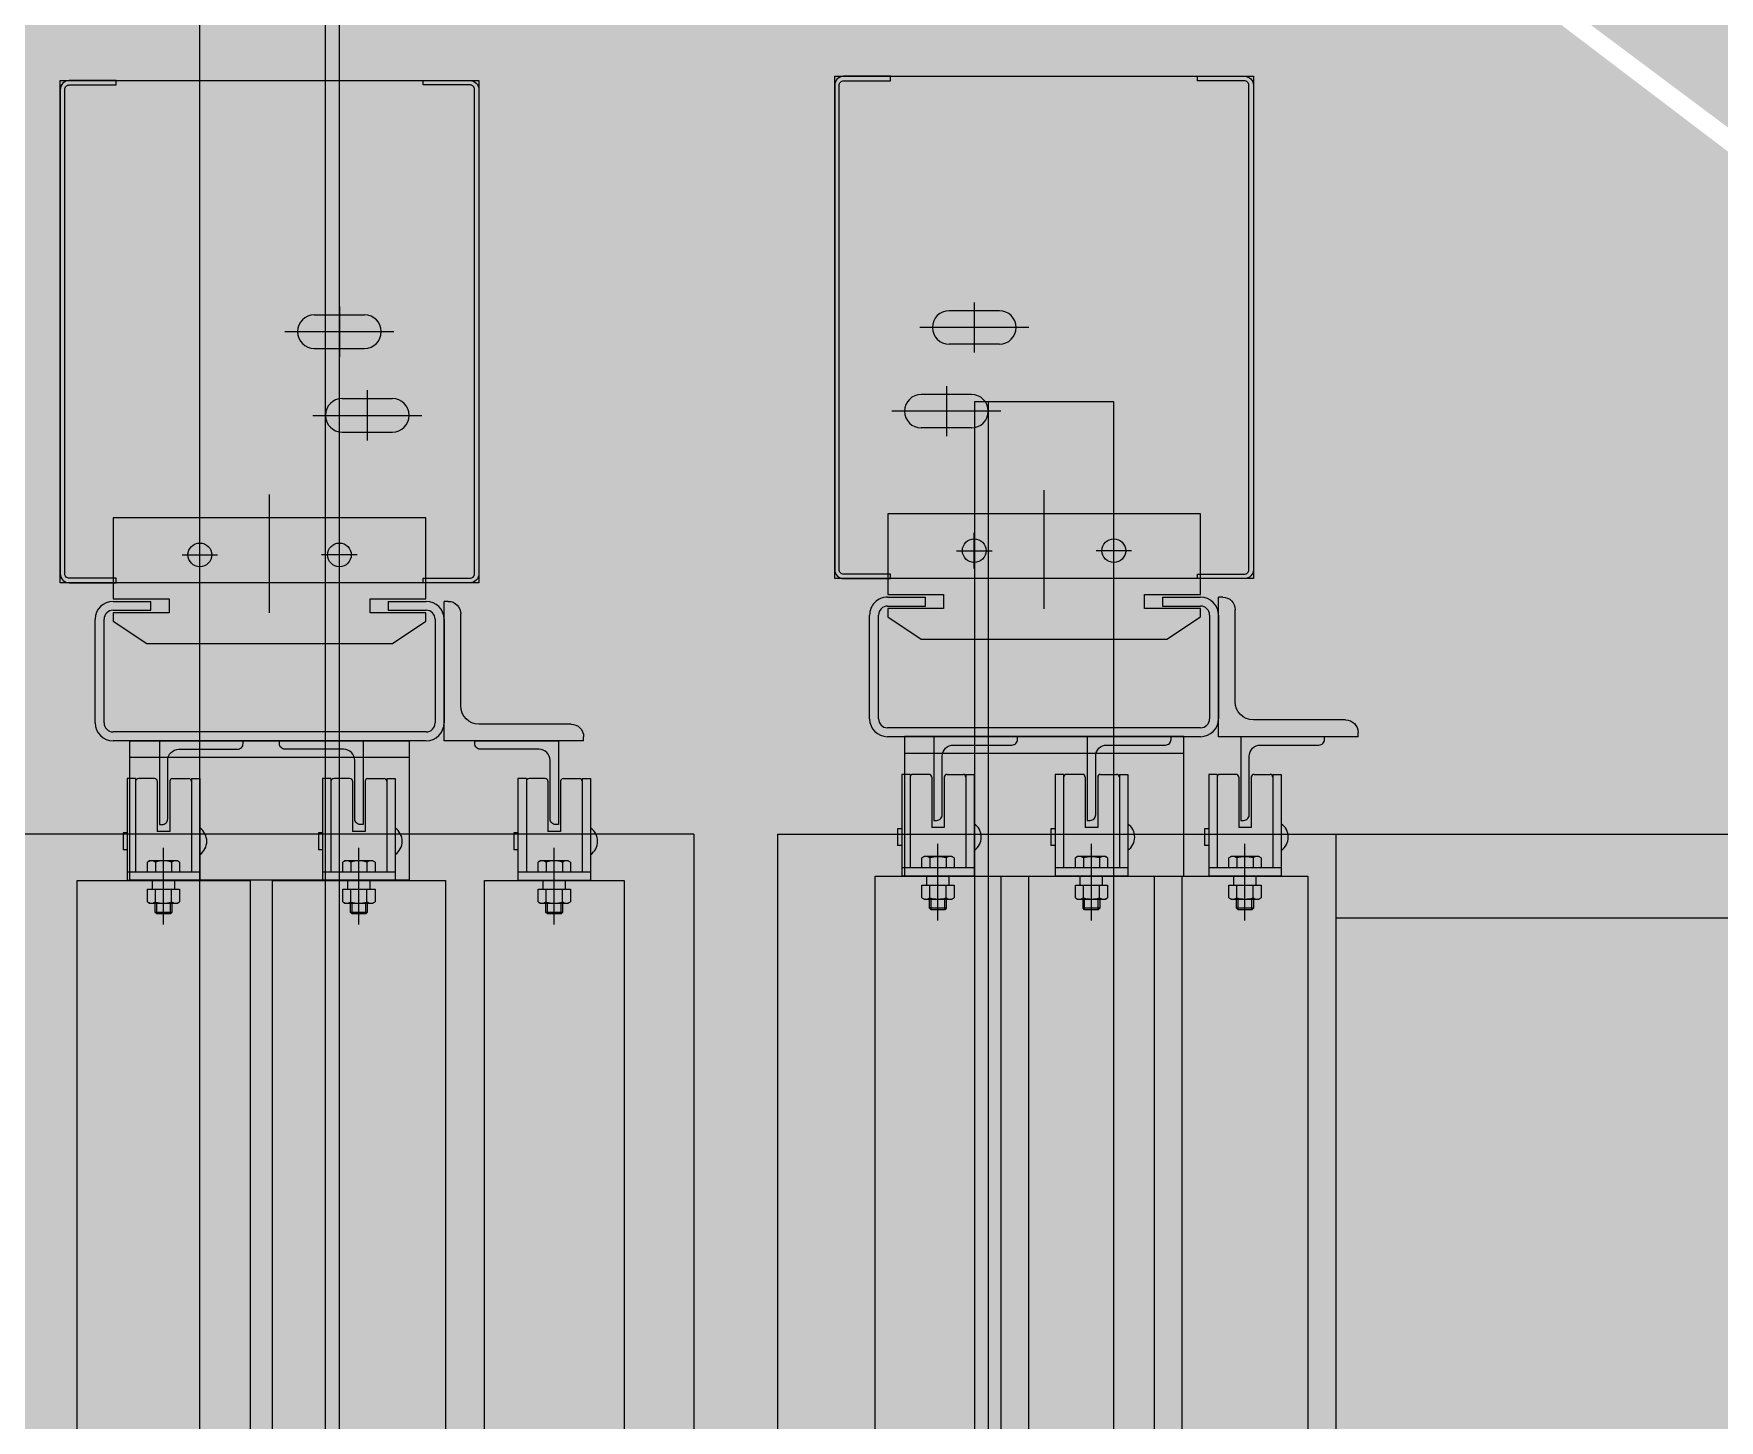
# Model space of a CAD drawing. Header units: millimetres. Extents: x 2370 to 266135, y -585395 to 33485.
# Drawn here: x 240606 to 241814, y 22921 to 23915 of the extents above; entities that cross this region are included whole.
import ezdxf
from ezdxf.lldxf.tags import DXFTag

# ---------------------------------------------------------------- set-up
doc = ezdxf.new("R2010")
doc.units = ezdxf.units.MM
for name, color, linetype, lineweight in [('0해치', 253, 'Continuous', 9), ('CL', 1, 'CENTER', 9), ('PANEL', 4, 'Continuous', 13)]:
    doc.layers.add(name, color=color, linetype=linetype, lineweight=lineweight)
for name, color, linetype in [('1', 1, 'CENTER2'), ('2', 1, 'CENTER'), ('4', 4, 'Continuous'), ('LMBM', 6, 'Continuous')]:
    doc.layers.add(name, color=color, linetype=linetype)
tags = doc.linetypes.add('CENTER', pattern=[2, 1.25, -0.25, 0.25, -0.25]).pattern_tags.tags
tags[10:11] = [DXFTag(74, 4), DXFTag(75, 0), DXFTag(340, '0'), DXFTag(46, 1.0), DXFTag(50, 0.0), DXFTag(44, 0.0), DXFTag(45, 0.0)]
tags[8:9] = [DXFTag(74, 4), DXFTag(75, 0), DXFTag(340, '0'), DXFTag(46, 1.0), DXFTag(50, 0.0), DXFTag(44, 0.0), DXFTag(45, 0.0)]
tags[6:7] = [DXFTag(74, 4), DXFTag(75, 0), DXFTag(340, '0'), DXFTag(46, 1.0), DXFTag(50, 0.0), DXFTag(44, 0.0), DXFTag(45, 0.0)]
tags[4:5] = [DXFTag(74, 4), DXFTag(75, 0), DXFTag(340, '0'), DXFTag(46, 1.0), DXFTag(50, 0.0), DXFTag(44, 0.0), DXFTag(45, 0.0)]
tags = doc.linetypes.add('CENTER2', pattern=[1.125, 0.75, -0.125, 0.125, -0.125]).pattern_tags.tags
tags[10:11] = [DXFTag(74, 4), DXFTag(75, 0), DXFTag(340, '0'), DXFTag(46, 1.0), DXFTag(50, 0.0), DXFTag(44, 0.0), DXFTag(45, 0.0)]
tags[8:9] = [DXFTag(74, 4), DXFTag(75, 0), DXFTag(340, '0'), DXFTag(46, 1.0), DXFTag(50, 0.0), DXFTag(44, 0.0), DXFTag(45, 0.0)]
tags[6:7] = [DXFTag(74, 4), DXFTag(75, 0), DXFTag(340, '0'), DXFTag(46, 1.0), DXFTag(50, 0.0), DXFTag(44, 0.0), DXFTag(45, 0.0)]
tags[4:5] = [DXFTag(74, 4), DXFTag(75, 0), DXFTag(340, '0'), DXFTag(46, 1.0), DXFTag(50, 0.0), DXFTag(44, 0.0), DXFTag(45, 0.0)]
tags = doc.linetypes.add('HIDDEN', pattern=[0.375, 0.25, -0.125]).pattern_tags.tags
tags[6:7] = [DXFTag(74, 4), DXFTag(75, 0), DXFTag(340, '0'), DXFTag(46, 1.0), DXFTag(50, 0.0), DXFTag(44, 0.0), DXFTag(45, 0.0)]
tags[4:5] = [DXFTag(74, 4), DXFTag(75, 0), DXFTag(340, '0'), DXFTag(46, 1.0), DXFTag(50, 0.0), DXFTag(44, 0.0), DXFTag(45, 0.0)]

# ---------------------------------------------------------------- blocks, each defined once
blk = doc.blocks.new('L50x6')
for p, q in [((0, 50), (1.5, 50)), ((0, 50), (0, 0)), ((6, 45.5), (6, 12.5)), ((0, 0), (50, 0)), ((12.5, 6), (45.5, 6)), ((50, 1.5), (50, 0))]:
    blk.add_line(p, q)
for centre, radius, start, end in [((1.5, 45.5), 4.5, 0, 90), ((12.5, 12.5), 6.5, 180, 270), ((45.5, 1.5), 4.5, 0, 90)]:
    blk.add_arc(centre, radius, start, end)
blk = doc.blocks.new('FQQQQ')
at = {"layer": '1'}
for p, q in [((44156.16, 10780.86), (44156.16, 10738.44)), ((44131.16, 10766.46), (44131.16, 10753.71)), ((44181.16, 10766.46), (44181.16, 10753.71)), ((44124.78, 10760.08), (44137.53, 10760.08)), ((44187.53, 10760.08), (44174.78, 10760.08)), ((44121.16, 10701.08), (44121.16, 10719.08)), ((44140.66, 10710.08), (44101.66, 10710.08)), ((44131.16, 10671.08), (44131.16, 10689.08)), ((44150.66, 10680.08), (44111.66, 10680.08))]:
    blk.add_line(p, q, dxfattribs=at)
at = {"layer": 'LMBM', "color": 6}
blk.add_lwpolyline([(44212.16, 10783.83), (44200.16, 10791.83), (44112.16, 10791.83), (44100.16, 10783.83), (44100.16, 10780.83), (44120.16, 10780.83), (44120.16, 10775.83), (44100.16, 10775.83), (44100.16, 10746.83), (44212.16, 10746.83), (44212.16, 10775.83), (44192.16, 10775.83), (44192.16, 10780.83), (44212.16, 10780.83)], close=True, dxfattribs=at)
blk.add_circle((44131.16, 10760.08), 4.25, dxfattribs=at)
at = {"layer": 'PANEL', "color": 0, "linetype": 'Continuous', "ltscale": 8}
for p, q in [((44100.06, 10823.53), (44212.26, 10823.53)), ((44093.66, 10783.13), (44093.66, 10820.33)), ((44096.86, 10783.13), (44096.86, 10820.33)), ((44215.46, 10820.33), (44215.46, 10783.13)), ((44218.66, 10820.33), (44218.66, 10783.13)), ((44113.66, 10779.93), (44100.06, 10779.93)), ((44113.66, 10776.73), (44100.06, 10776.73)), ((44113.66, 10776.73), (44113.66, 10779.93)), ((44198.66, 10779.93), (44198.66, 10776.73)), ((44212.26, 10779.93), (44198.66, 10779.93)), ((44212.26, 10776.73), (44198.66, 10776.73)), ((44130.16, 10716.08), (44112.16, 10716.08)), ((44130.16, 10704.08), (44112.16, 10704.08)), ((44140.16, 10686.08), (44122.16, 10686.08)), ((44140.16, 10674.08), (44122.16, 10674.08))]:
    blk.add_line(p, q, dxfattribs=at)
for points in [[(44055.66, 10833.73, 0.414214), (44059.66, 10829.73), (44080.66, 10829.73, -0.414214), (44082.66, 10827.73), (44082.66, 10826.73), (44052.66, 10826.73), (44052.66, 10856.73), (44053.66, 10856.73, -0.414214), (44055.66, 10854.73)], [(44125.66, 10833.73, 0.414214), (44129.66, 10829.73), (44150.66, 10829.73, -0.414214), (44152.66, 10827.73), (44152.66, 10826.73), (44122.66, 10826.73), (44122.66, 10856.73), (44123.66, 10856.73, -0.414214), (44125.66, 10854.73)], [(44192.66, 10833.73, -0.414214), (44188.66, 10829.73), (44167.66, 10829.73, 0.414214), (44165.66, 10827.73), (44165.66, 10826.73), (44195.66, 10826.73), (44195.66, 10856.73), (44194.66, 10856.73, 0.414214), (44192.66, 10854.73)]]:
    blk.add_lwpolyline(points, format="xyb", close=True, dxfattribs=at)
blk.add_lwpolyline([(44100.06, 10826.73), (44212.26, 10826.73)], dxfattribs=at)
at = {"layer": 'PANEL', "color": 4, "linetype": 'HIDDEN'}
for points in [[(44082.76, 10593.28, 0.414214), (44084.36, 10591.68), (44101.16, 10591.68), (44101.16, 10590.08), (44084.36, 10590.08, -0.414214), (44081.16, 10593.28), (44081.16, 10766.88, -0.414214), (44084.36, 10770.08), (44101.16, 10770.08), (44101.16, 10768.48), (44084.36, 10768.48, 0.414214), (44082.76, 10766.88)], [(44229.56, 10593.28, -0.414214), (44227.96, 10591.68), (44211.16, 10591.68), (44211.16, 10590.08), (44227.96, 10590.08, 0.414214), (44231.16, 10593.28), (44231.16, 10766.88, 0.414214), (44227.96, 10770.08), (44211.16, 10770.08), (44211.16, 10768.48), (44227.96, 10768.48, -0.414214), (44229.56, 10766.88)]]:
    blk.add_lwpolyline(points, format="xyb", close=True, dxfattribs=at)
at = {"layer": 'PANEL', "color": 0, "linetype": 'Continuous', "ltscale": 8}
blk.add_lwpolyline([(44081.16, 10770.08), (44231.16, 10770.08), (44231.16, 10590.08), (44081.16, 10590.08)], close=True, dxfattribs=at)
for centre in [(44131.16, 10760.08), (44181.16, 10760.08)]:
    blk.add_circle(centre, 4.25, dxfattribs=at)
for centre, radius, start, end in [((44100.06, 10820.33), 6.4, 90, 180), ((44100.06, 10820.33), 3.2, 90, 180), ((44212.26, 10820.33), 6.4, 0, 90), ((44212.26, 10820.33), 3.2, 0, 90), ((44100.06, 10783.13), 6.4, 180, 270), ((44100.06, 10783.13), 3.2, 180, 270), ((44212.26, 10783.13), 3.2, 270, 0), ((44212.26, 10783.13), 6.4, 270, 0), ((44112.16, 10710.08), 6, 90, 270), ((44130.16, 10710.08), 6, 270, 90), ((44122.16, 10680.08), 6, 90, 270), ((44140.16, 10680.08), 6, 270, 90)]:
    blk.add_arc(centre, radius, start, end, dxfattribs=at)
at = {"xscale": -1, "rotation": 90}
blk.add_blockref('L50x6', (44093.66, 10826.73), dxfattribs=at)
blk = doc.blocks.new('FQ')
for p, q in [((43671.25, 10879.28), (43668.25, 10879.28)), ((43668.25, 10879.28), (43668.25, 10842.78)), ((43671.25, 10879.28), (43671.25, 10845.78)), ((43678, 10879.28), (43672.25, 10879.28)), ((43679, 10878.28), (43679, 10860.28)), ((43683.5, 10878.28), (43683.5, 10860.28)), ((43684.5, 10879.28), (43690.25, 10879.28)), ((43691.25, 10879.28), (43694.25, 10879.28)), ((43691.25, 10879.28), (43691.25, 10845.78)), ((43694.25, 10879.28), (43694.25, 10842.78)), ((43668.25, 10859.78), (43666.75, 10859.78)), ((43666.75, 10859.78), (43666.75, 10853.78)), ((43683.5, 10860.28), (43679, 10860.28)), ((43668.25, 10853.78), (43666.75, 10853.78)), ((43694.25, 10845.78), (43668.25, 10845.78)), ((43694.25, 10845.78), (43668.25, 10845.78)), ((43694.25, 10842.78), (43668.25, 10842.78)), ((43694.25, 10842.78), (43668.25, 10842.78))]:
    blk.add_line(p, q)
at = {"ltscale": 8}
for p, q in [((43676.25, 10849.78), (43675.48, 10849.33)), ((43676.25, 10849.78), (43675.48, 10849.33)), ((43675.48, 10845.78), (43675.48, 10849.33)), ((43675.48, 10845.78), (43675.48, 10849.33)), ((43686.25, 10849.78), (43676.25, 10849.78)), ((43686.25, 10849.78), (43676.25, 10849.78)), ((43678.37, 10849.33), (43678.37, 10845.78)), ((43678.37, 10849.33), (43678.37, 10845.78)), ((43684.14, 10849.33), (43684.14, 10845.78)), ((43684.14, 10849.33), (43684.14, 10845.78)), ((43687.03, 10849.33), (43686.25, 10849.78)), ((43687.03, 10849.33), (43686.25, 10849.78)), ((43687.03, 10849.33), (43687.03, 10845.78)), ((43687.03, 10849.33), (43687.03, 10845.78)), ((43687.03, 10845.78), (43675.48, 10845.78)), ((43687.03, 10845.78), (43675.48, 10845.78)), ((43675.48, 10839.58), (43687.03, 10839.58)), ((43675.48, 10835.03), (43675.48, 10839.58)), ((43675.48, 10835.03), (43676.25, 10834.58)), ((43676.25, 10834.58), (43686.25, 10834.58)), ((43678.25, 10831.32), (43678.25, 10834.58)), ((43678.37, 10835.03), (43678.37, 10839.58)), ((43684.14, 10835.03), (43684.14, 10839.58)), ((43684.25, 10834.58), (43684.25, 10831.32)), ((43686.25, 10834.58), (43687.03, 10835.03)), ((43687.03, 10839.58), (43687.03, 10835.03)), ((43678.8, 10830.78), (43678.25, 10831.32)), ((43683.71, 10830.78), (43678.8, 10830.78)), ((43684.25, 10831.32), (43683.71, 10830.78))]:
    blk.add_line(p, q, dxfattribs=at)
for centre, radius, start, end in [((43672.25, 10878.28), 1, 90, 180), ((43678, 10878.28), 1, 0, 90), ((43684.5, 10878.28), 1, 90, 180), ((43690.25, 10878.28), 1, 0, 90), ((43690.99, 10856.78), 5.76, 304.48292, 55.51708)]:
    blk.add_arc(centre, radius, start, end)
for centre, radius, start, end in [((43676.92, 10847.23), 2.55, 55.59101, 124.40899), ((43676.92, 10847.23), 2.55, 55.59101, 124.40899), ((43681.25, 10839.76), 10, 73.21986, 106.78014), ((43681.25, 10839.76), 10, 73.21986, 106.78014), ((43685.58, 10847.23), 2.55, 55.59101, 124.40899), ((43685.58, 10847.23), 2.55, 55.59101, 124.40899), ((43676.92, 10837.14), 2.55, 235.59101, 304.40899), ((43681.32, 10844.58), 10, 252.8014, 269.59981), ((43681.18, 10844.58), 10, 270.40019, 287.1986), ((43685.58, 10837.14), 2.55, 235.59101, 304.40899)]:
    blk.add_arc(centre, radius, start, end, dxfattribs=at)
at = {"layer": '4'}
for p, q in [((43678.8, 10830.78), (43678.8, 10834.58)), ((43683.71, 10830.78), (43683.71, 10834.58)), ((43684.25, 10831.32), (43678.25, 10831.32))]:
    blk.add_line(p, q, dxfattribs=at)
at = {"layer": 'CL', "ltscale": 8}
for p, q in [((43681.25, 10826.95), (43681.25, 10854.42)), ((43681.25, 10832.74), (43681.25, 10851.78)), ((43681.25, 10832.74), (43681.25, 10851.78))]:
    blk.add_line(p, q, dxfattribs=at)
at = {"layer": 'PANEL', "color": 4, "linetype": 'HIDDEN'}
for p, q in [((43677.25, 10839.58), (43677.25, 10842.78)), ((43685.25, 10839.58), (43685.25, 10842.78))]:
    blk.add_line(p, q, dxfattribs=at)
blk = doc.blocks.new('234432534')
for points in [[(7213.65, 135946.96), (7163.65, 135946.96), (7163.65, 132919.96), (7213.65, 132919.96)], [(7289.65, 135946.96), (7227.65, 135946.96), (7227.65, 132919.96), (7289.65, 132919.96)], [(7359.65, 135946.96), (7297.65, 135946.96), (7297.65, 132919.96), (7359.65, 132919.96)]]:
    blk.add_lwpolyline(points, close=True)
at = {"xscale": -1, "rotation": 180}
blk.add_blockref('FQQQQ', (-36865.51, 146823.69), dxfattribs=at)
at = {"xscale": -1}
for p in [(50869.91, 125104.18), (50939.91, 125104.18), (51009.91, 125104.18)]:
    blk.add_blockref('FQ', p, dxfattribs=at)
blk = doc.blocks.new('FQQQQQQ')
at = {"layer": '1'}
for p, q in [((44799.54, 10780.86), (44799.54, 10738.44)), ((44774.54, 10766.46), (44774.54, 10753.71)), ((44824.54, 10766.46), (44824.54, 10753.71)), ((44768.17, 10760.08), (44780.92, 10760.08)), ((44830.92, 10760.08), (44818.17, 10760.08)), ((44834.54, 10701.08), (44834.54, 10719.08)), ((44815.04, 10710.08), (44854.04, 10710.08)), ((44824.54, 10671.08), (44824.54, 10689.08)), ((44805.04, 10680.08), (44844.04, 10680.08))]:
    blk.add_line(p, q, dxfattribs=at)
at = {"layer": 'LMBM', "color": 6}
blk.add_lwpolyline([(44855.54, 10783.83), (44843.54, 10791.83), (44755.54, 10791.83), (44743.54, 10783.83), (44743.54, 10780.83), (44763.54, 10780.83), (44763.54, 10775.83), (44743.54, 10775.83), (44743.54, 10746.83), (44855.54, 10746.83), (44855.54, 10775.83), (44835.54, 10775.83), (44835.54, 10780.83), (44855.54, 10780.83)], close=True, dxfattribs=at)
blk.add_circle((44774.54, 10760.08), 4.25, dxfattribs=at)
at = {"layer": 'PANEL', "color": 0, "linetype": 'Continuous', "ltscale": 8}
for p, q in [((44743.44, 10823.53), (44855.64, 10823.53)), ((44737.04, 10783.13), (44737.04, 10820.33)), ((44740.24, 10783.13), (44740.24, 10820.33)), ((44858.84, 10820.33), (44858.84, 10783.13)), ((44862.04, 10820.33), (44862.04, 10783.13)), ((44757.04, 10779.93), (44743.44, 10779.93)), ((44757.04, 10776.73), (44743.44, 10776.73)), ((44757.04, 10776.73), (44757.04, 10779.93)), ((44842.04, 10779.93), (44842.04, 10776.73)), ((44855.64, 10779.93), (44842.04, 10779.93)), ((44855.64, 10776.73), (44842.04, 10776.73)), ((44825.54, 10716.08), (44843.54, 10716.08)), ((44825.54, 10704.08), (44843.54, 10704.08)), ((44815.54, 10686.08), (44833.54, 10686.08)), ((44815.54, 10674.08), (44833.54, 10674.08))]:
    blk.add_line(p, q, dxfattribs=at)
for points in [[(44726.04, 10833.73, -0.414214), (44722.04, 10829.73), (44701.04, 10829.73, 0.414214), (44699.04, 10827.73), (44699.04, 10826.73), (44729.04, 10826.73), (44729.04, 10856.73), (44728.04, 10856.73, 0.414214), (44726.04, 10854.73)], [(44781.04, 10833.73, -0.414214), (44777.04, 10829.73), (44756.04, 10829.73, 0.414214), (44754.04, 10827.73), (44754.04, 10826.73), (44784.04, 10826.73), (44784.04, 10856.73), (44783.04, 10856.73, 0.414214), (44781.04, 10854.73)], [(44836.04, 10833.73, -0.414214), (44832.04, 10829.73), (44811.04, 10829.73, 0.414214), (44809.04, 10827.73), (44809.04, 10826.73), (44839.04, 10826.73), (44839.04, 10856.73), (44838.04, 10856.73, 0.414214), (44836.04, 10854.73)]]:
    blk.add_lwpolyline(points, format="xyb", close=True, dxfattribs=at)
blk.add_lwpolyline([(44743.44, 10826.73), (44855.64, 10826.73)], dxfattribs=at)
at = {"layer": 'PANEL', "color": 4, "linetype": 'HIDDEN'}
for points in [[(44726.14, 10593.28, 0.414214), (44727.74, 10591.68), (44744.54, 10591.68), (44744.54, 10590.08), (44727.74, 10590.08, -0.414214), (44724.54, 10593.28), (44724.54, 10766.88, -0.414214), (44727.74, 10770.08), (44744.54, 10770.08), (44744.54, 10768.48), (44727.74, 10768.48, 0.414214), (44726.14, 10766.88)], [(44872.94, 10593.28, -0.414214), (44871.34, 10591.68), (44854.54, 10591.68), (44854.54, 10590.08), (44871.34, 10590.08, 0.414214), (44874.54, 10593.28), (44874.54, 10766.88, 0.414214), (44871.34, 10770.08), (44854.54, 10770.08), (44854.54, 10768.48), (44871.34, 10768.48, -0.414214), (44872.94, 10766.88)]]:
    blk.add_lwpolyline(points, format="xyb", close=True, dxfattribs=at)
at = {"layer": 'PANEL', "color": 0, "linetype": 'Continuous', "ltscale": 8}
blk.add_lwpolyline([(44724.54, 10770.08), (44874.54, 10770.08), (44874.54, 10590.08), (44724.54, 10590.08)], close=True, dxfattribs=at)
for centre in [(44774.54, 10760.08), (44824.54, 10760.08)]:
    blk.add_circle(centre, 4.25, dxfattribs=at)
for centre, radius, start, end in [((44743.44, 10820.33), 6.4, 90, 180), ((44743.44, 10820.33), 3.2, 90, 180), ((44855.64, 10820.33), 6.4, 0, 90), ((44855.64, 10820.33), 3.2, 0, 90), ((44743.44, 10783.13), 6.4, 180, 270), ((44743.44, 10783.13), 3.2, 180, 270), ((44855.64, 10783.13), 3.2, 270, 0), ((44855.64, 10783.13), 6.4, 270, 0), ((44825.54, 10710.08), 6, 90, 270), ((44843.54, 10710.08), 6, 270, 90), ((44815.54, 10680.08), 6, 90, 270), ((44833.54, 10680.08), 6, 270, 90)]:
    blk.add_arc(centre, radius, start, end, dxfattribs=at)
at = {"xscale": -1, "rotation": 89.99999999999982}
blk.add_blockref('L50x6', (44737.04, 10826.73), dxfattribs=at)
blk = doc.blocks.new('23434D434')
for points in [[(3049.02, 132593.24), (3004.02, 132593.24), (3004.02, 129563.24), (3049.02, 129563.24)], [(3104.02, 132593.24), (3059.02, 132593.24), (3059.02, 129563.24), (3104.02, 129563.24)], [(3159.02, 132593.24), (3114.02, 132593.24), (3114.02, 129563.24), (3159.02, 129563.24)]]:
    blk.add_lwpolyline(points, close=True)
at = {"xscale": -1, "rotation": 180}
for p in [(-40654.74, 140406.02), (-40599.74, 140406.02), (-40544.74, 140406.02)]:
    blk.add_blockref('FQ', p, dxfattribs=at)
at = {"xscale": -1}
blk.add_blockref('FQQQQQQ', (47864.06, 118686.51), dxfattribs=at)
blk = doc.blocks.new('23SDF32432432')
blk.add_lwpolyline([(-4370.69, 136921.13), (-4370.69, 133279.13), (-4420.69, 133279.13), (-4420.69, 136921.13)], close=True)
at = {"color": 3}
blk.add_lwpolyline([(-4345.69, 136456.13), (-4345.69, 136406.13), (-4445.69, 136406.13), (-4445.69, 136456.13)], close=True, dxfattribs=at)
at = {"layer": '2'}
blk.add_line((-4375.69, 136921.13), (-4375.69, 133279.13), dxfattribs=at)
at = {"layer": '2', "color": 3}
blk.add_line((-4345.69, 136450.13), (-4445.69, 136450.13), dxfattribs=at)
blk = doc.blocks.new('A$C7F0253EC')
blk.add_lwpolyline([(495.8, 6600), (495.8, 0), (395.8, 0), (395.8, 6600)], close=True)
at = {"color": 3}
blk.add_lwpolyline([(545.8, 6360), (545.8, 6260), (345.8, 6260), (345.8, 6360)], close=True, dxfattribs=at)
at = {"layer": '2'}
blk.add_line((485.8, 6600), (485.8, 0), dxfattribs=at)
at = {"layer": '2', "color": 3}
blk.add_line((545.8, 6348), (345.8, 6348), dxfattribs=at)

msp = doc.modelspace()

# ---------------------------------------------------------------- hatches: boundary and pattern name
at = {"layer": '0해치', "ltscale": 600, "transparency": 33554687}
h = msp.add_hatch(dxfattribs=at)
h.set_pattern_fill('CONC', color=256, scale=30, angle=180, style=0)
h.set_pattern_definition([(180, (107212.9, -640979.1), (-9e-14, -762), [0, -762]), (180, (107205.3, -640712.4), (-9e-14, -762), [0, -762]), (180, (107182.4, -641123.9), (-9e-14, -762), [0, -762]), (158.19859, (107578.66, -640887.7), (-2286, 762), [82.0699, -4021.4257]), (36.869898, (107502.46, -640857.22), (-2286, -1524), [38.1, -3771.9]), (310.601295, (107532.935, -640834.356), (-3810, 4572), [70.2529, -6955.03995]), (26.56505, (107784.4, -640742.9), (762, 762), [17.0388, -1686.845]), (146.309932, (107799.64, -640735.3), (-1524, 762), [27.4743, -2719.9558]), (288.43495, (107776.78, -640720.06), (762, -1524), [24.09656, -2385.559]), (45, (107296.7, -640666.7), (2e-13, 762), [32.3289, -1045.3018]), (180, (107319.6, -640643.86), (-762, -762), [45.72, -716.28]), (315, (107273.86, -640643.86), (762, -1e-13), [32.3289, -1045.3018]), (71.56505, (107388.16, -641154.4), (-762, -1524), [24.09656, -2385.559]), (180, (107395.8, -641131.5), (-762, -762), [38.1, -723.9]), (323.130102, (107357.68, -641131.54), (2286, -1524), [38.1, -3771.9]), (33.690068, (107792.02, -641162.02), (-1524, -762), [27.4743, -2719.9558]), (161.56505, (107814.88, -641146.78), (1524, -762), [48.1931, -2361.4625]), (306.869898, (107769.16, -641131.54), (-1524, 2286), [38.1, -3771.9]), (180, (107571, -641131.5), (-9e-14, -762), [0, -762]), (180, (107776.8, -640933.4), (-9e-14, -762), [0, -762]), (180, (107563.4, -640651.5), (-9e-14, -762), [0, -762]), (180, (107357.7, -640887.7), (-9e-14, -762), [0, -762]), (180, (107578.66, -641017.2), (-9e-14, -762), [0, -762]), (180, (107746.3, -641040.1), (-9e-14, -762), [0, -762]), (180, (107677.7, -640994.4), (-9e-14, -762), [0, -762]), (180, (107708.2, -640811.5), (-9e-14, -762), [0, -762]), (180, (107891.1, -640842), (-9e-14, -762), [0, -762]), (180, (107883.46, -641017.2), (-9e-14, -762), [0, -762]), (180, (107906.3, -641184.9), (-9e-14, -762), [0, -762]), (180, (107670.1, -641215.36), (-9e-14, -762), [0, -762]), (180, (107502.46, -641245.8), (-9e-14, -762), [0, -762]), (180, (107235.76, -641215.36), (-9e-14, -762), [0, -762]), (180, (107418.6, -640979.1), (-9e-14, -762), [0, -762]), (180, (107494.8, -641116.3), (-9e-14, -762), [0, -762]), (180, (107433.9, -640750.5), (-9e-14, -762), [0, -762]), (180, (107662.5, -640712.4), (-9e-14, -762), [0, -762]), (180, (107433.9, -640544.8), (-9e-14, -762), [0, -762]), (180, (107685.3, -640590.5), (-9e-14, -762), [0, -762]), (180, (107929.2, -640567.66), (-9e-14, -762), [0, -762]), (180, (107837.7, -640529.56), (-9e-14, -762), [0, -762]), (180, (107830.1, -640636.2), (-9e-14, -762), [0, -762]), (180, (107319.6, -640514.3), (-9e-14, -762), [0, -762]), (180, (107228.1, -640826.7), (-9e-14, -762), [0, -762]), (180, (107266.2, -641055.3), (-9e-14, -762), [0, -762]), (180, (107616.76, -640506.7), (-9e-14, -762), [0, -762])])
edge = h.paths.add_edge_path()
edge.add_line((244438.2, 15681.5), (239838.2, 15681.5))
edge.add_line((245038.2, 14902.5), (244438.2, 14902.5))
edge.add_line((244438.2, 14902.5), (244438.2, 15681.5))
edge.add_line((245038.2, 14902.5), (245038.2, 15681.5))
edge.add_line((252538.2, 15681.5), (245038.2, 15681.5))
edge.add_line((240438.2, 17081.5), (239838.2, 17081.5))
edge.add_line((240438.2, 17081.5), (240038.2, 17081.5))
edge.add_line((240438.2, 23481.5), (239838.2, 23481.5))
edge.add_line((239838.2, 15681.5), (239838.2, 17081.5))
edge.add_line((240438.2, 16281.5), (240438.2, 17081.5))
edge.add_line((239838.2, 23481.5), (239838.2, 25481.5))
edge.add_line((240438.2, 23481.5), (240438.2, 24881.5))
edge.add_line((252538.2, 15681.5), (252538.2, 25481.5))
edge.add_line((251938.2, 16281.5), (251938.2, 24881.5))
edge.add_line((252538.2, 25481.5), (239838.2, 25481.5))
edge.add_line((251938.2, 24881.5), (240438.2, 24881.5))
edge.add_line((251938.2, 16281.5), (240438.2, 16281.5))
edge.add_line((243863, 24882.3), (243713, 24882.3))
edge.add_line((244215, 24882.3), (244365, 24882.3))

# ---------------------------------------------------------------- linework, layer by layer
for p, q in [((241079.1, 23341.5), (240587.1, 23341.5)), ((241079.1, 23341.5), (241079.1, 17221.5)), ((241139.1, 23341.5), (241139.1, 17221.5)), ((241139.1, 23341.5), (251597.1, 23341.5)), ((241539.1, 23341.5), (241539.1, 17221.5)), ((241539.1, 23281.5), (251539.1, 23281.5))]:
    msp.add_line(p, q)

# ---------------------------------------------------------------- block references
at = {"yscale": 2, "zscale": 2}
for name, p, xscale in [('23SDF32432432', (249566.4, -249503.8), 2), ('234432534', (255356.4, -248585.5), -2)]:
    msp.add_blockref(name, p, dxfattribs=dict(at, xscale=xscale))
at = {"xscale": -2, "yscale": 2, "zscale": 2, "rotation": 180}
msp.add_blockref('23434D434', (235201, 282437.9), dxfattribs=at)
at = {"ltscale": 600, "xscale": -1}
msp.add_blockref('A$C7F0253EC', (241775.9, 17051.5), dxfattribs=at)

doc.saveas('drawing.dxf')
